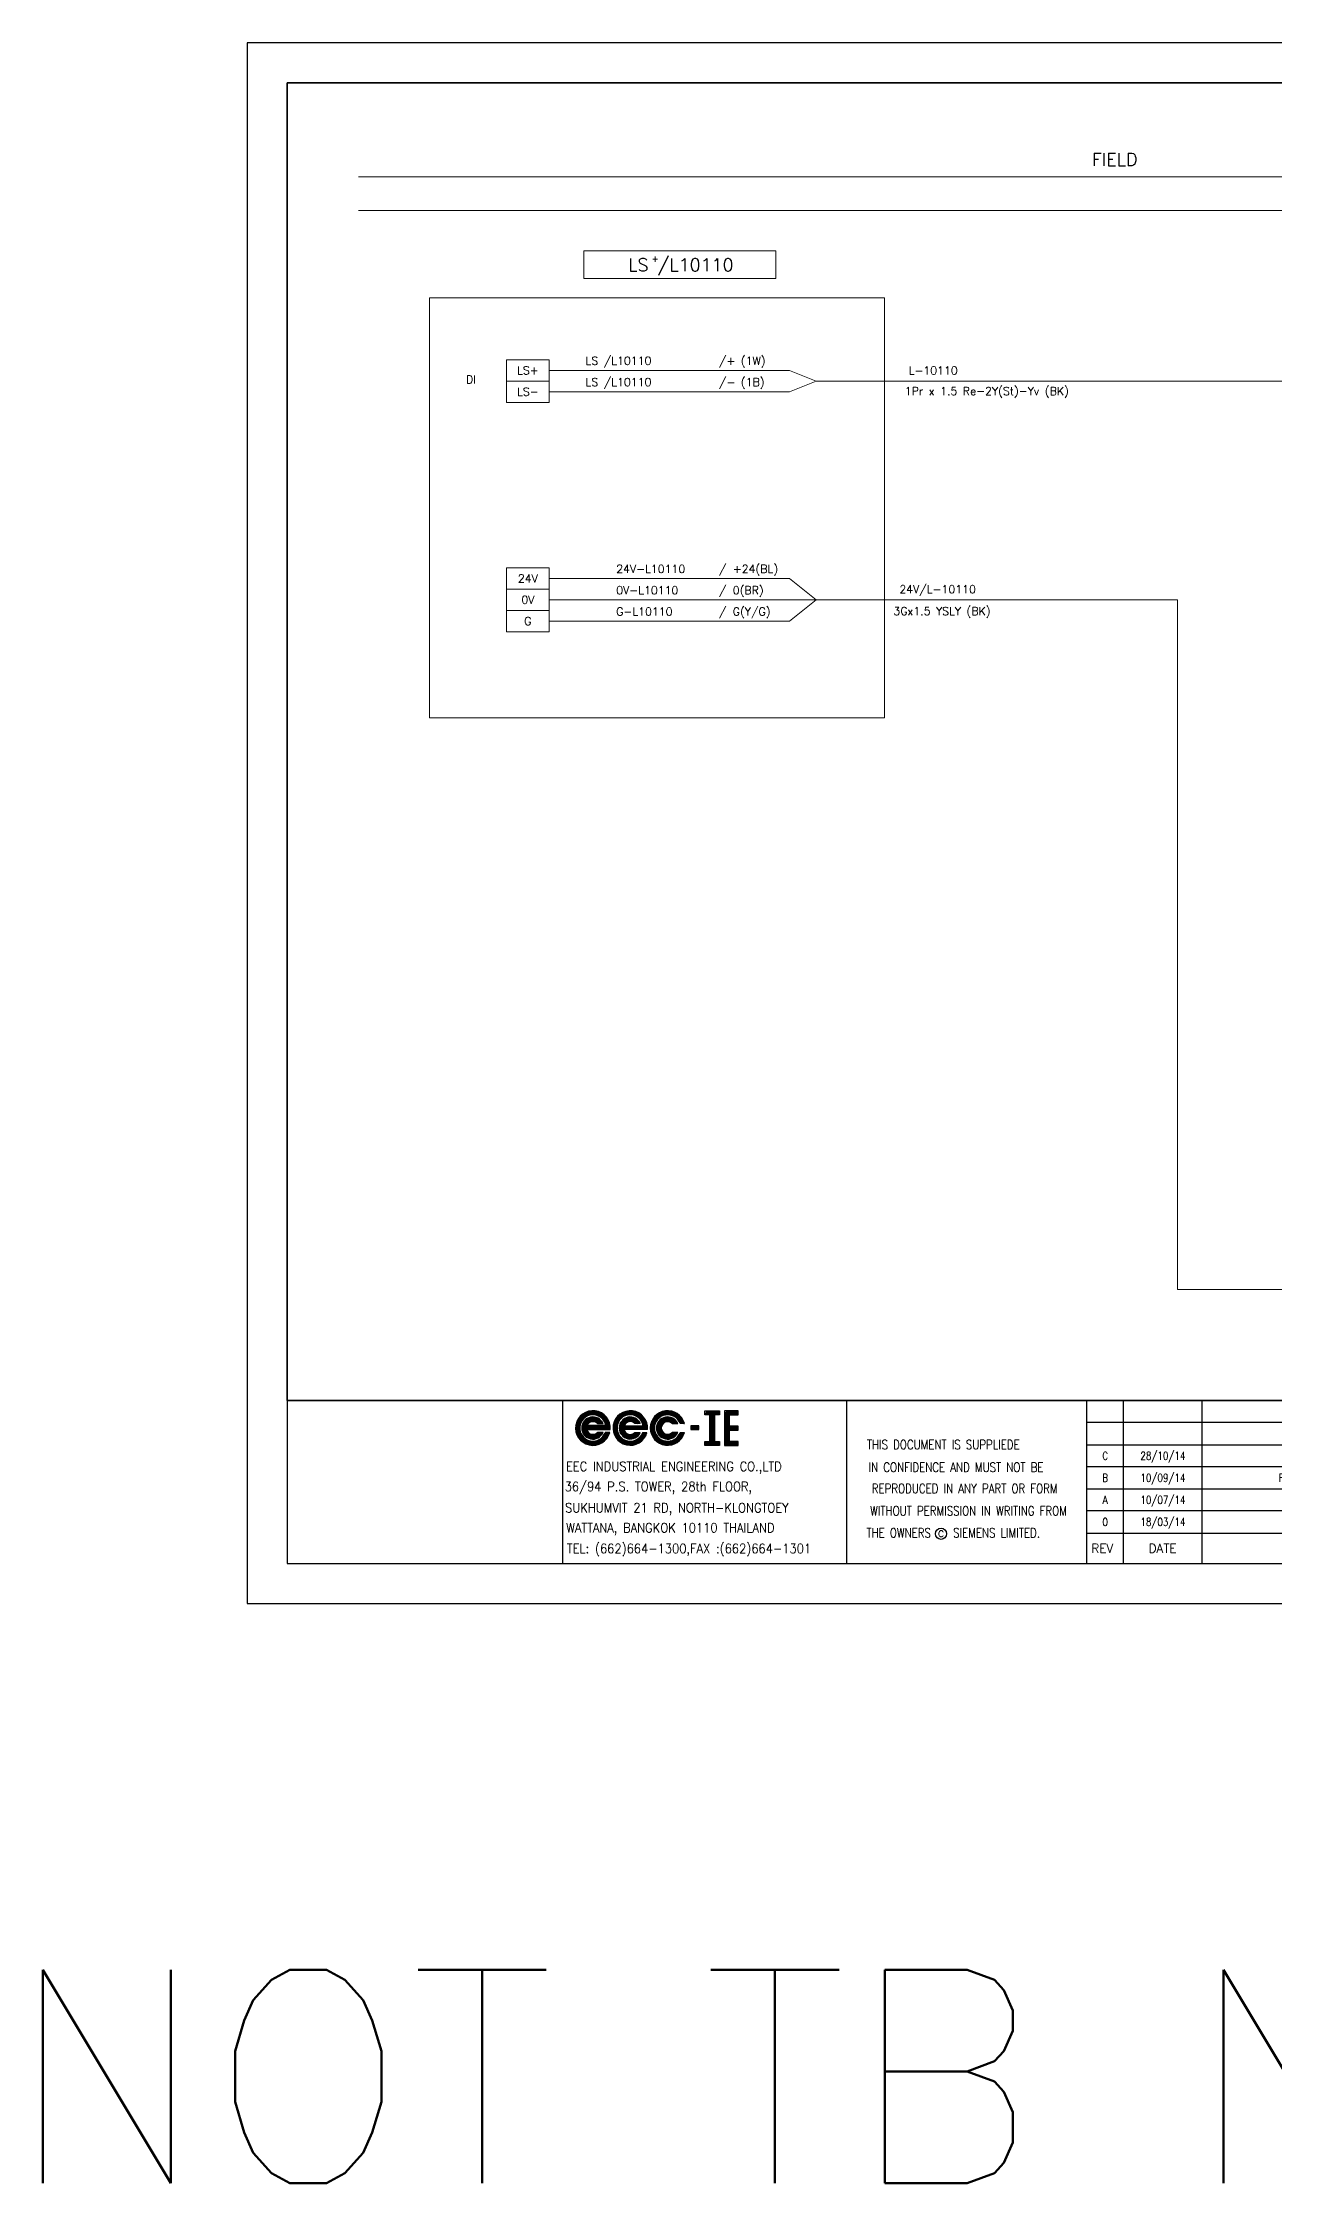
# Model space of a CAD drawing. Header units: millimetres. Extents: x -14942 to 24072, y -50285 to 2207.
# Drawn here: x 4206.4 to 4437, y -5006.3 to -4605.1 of the extents above; entities that cross this region are included whole.
import ezdxf
from ezdxf.enums import TextEntityAlignment as Align

# ---------------------------------------------------------------- set-up
doc = ezdxf.new("R2010")
doc.units = ezdxf.units.MM
doc.header["$MEASUREMENT"] = 0
doc.layers.get('0').update_dxf_attribs({"linetype": 'CONTINUOUS'})
for name, color, linetype in [('52049_PAPER A4$0$Frame_A1', 253, 'CONTINUOUS'), ('BORDER', 3, 'CONTINUOUS'), ('INSTRU', 4, 'CONTINUOUS'), ('LINE', 3, 'CONTINUOUS'), ('TEXT', 2, 'CONTINUOUS')]:
    doc.layers.add(name, color=color, linetype=linetype)
doc.styles.add('52049_PAPER A4$0$ISO Proportional', font='isocp.shx')
doc.styles.add('52049_PAPER A4$0$ROMANS', font='isocp.shx')
doc.styles.add('52049_PAPER A4$0$Romans-title', font='romans.shx')
doc.styles.add('ROMANS', font='romans')

# ---------------------------------------------------------------- blocks, each defined once
blk = doc.blocks.new('52049_PAPER A4$0$eec-ie')
at = {"layer": '52049_PAPER A4$0$Frame_A1', "color": 0, "lineweight": -3}
for p, q in [((-0.00451585047358094, -0.0824743731000126), (0.3019785069018326, 0.2240199842754009)), ((-0.002471897935720335, -0.1583889431885837), (0.2557251455586993, 0.09980810030629073)), ((0, 0), (0.8726128922135103, 0.8726128922126009)), ((0.00480491875714506, -0.2290706491212404), (0.2360510255821282, 0.002175457703742723)), ((0.01329811135428827, 0.09125663398026518), (0.7813562582332452, 0.8593147808578578)), ((0.03967163325251022, 0.1955886785035545), (0.6770242137090463, 0.8329412589600906)), ((0.09003907176156645, 0.3239146396381329), (0.5486982525753774, 0.7825738204510344)), ((0.2560834654996142, 0.5679175560026124), (0.3046953362108979, 0.6165294267129866)), ((0.3447616976900463, -0.1229894380649057), (0.9956023303166148, 0.5278511945607534)), ((0.3461659298918676, -0.04362668323665275), (0.9162395754879071, 0.5264469623589321)), ((0.3520730389336677, -0.1936366194477159), (1.06624951169897, 0.5205398533171319)), ((0.3608043201593318, 0.04897022965542419), (0.8236426625962849, 0.5118085720914678)), ((0.3659274164569979, -0.2577407645494532), (0.6640162410467383, 0.04034806003892299)), ((0.3850962112273919, -0.3165304924059456), (0.7419747636722605, 0.04034806003892299)), ((0.4021650798185874, 0.1682895119411114), (0.7043233803105977, 0.4704478124322122)), ((0.4088218208466969, -0.3707634054117079), (0.8199332862977826, 0.04034806003892299)), ((1.691721619122291, 0.04034806003892299), (0.6400535478232996, 0.04034806003892299)), ((0.6485929079663038, 0.5706343853398721), (0.9550872653126135, 0.8771287426861818)), ((0.6843779620362511, -0.1731657868476759), (0.8978918089242143, 0.04034806003892299)), ((0.7623364846617733, -0.1731657868476759), (0.9758503315497364, 0.04034806003892299)), ((0.7728047919345045, 0.6168877466825506), (1.031001835401185, 0.8750847901483212)), ((0.8402950072872954, -0.1731657868476759), (1.053808854175259, 0.04034806003892299)), ((0.8690633083097055, 0.2453951273027997), (1.130353656801162, 0.5066854757942565)), ((0.870437434537962, 0.6365618666595765), (1.101683541334296, 0.8678079734563653)), ((0.9182535299141819, -0.1731657868476759), (1.13176737680169, 0.04034806003892299)), ((0.9546341039858817, 0.642800013481974), (1.167997406480026, 0.8561633159761186)), ((0.9607815719582504, 0.259154868324913), (1.189143384656745, 0.4875166810234077)), ((0.996212052539704, -0.1731657868476759), (1.209725899427212, 0.04034806003892299)), ((1.029991681415595, 0.6401990682861651), (1.230541353862463, 0.8407487407321241)), ((1.032631722949645, 0.2530464966912405), (1.243376297663417, 0.4637910714045574)), ((1.074170575165226, -0.1731657868476759), (1.287684422052735, 0.04034806003892299)), ((1.093363898225107, 0.2358201493398155), (1.293539354370296, 0.4359956054850045)), ((1.098766896600864, 0.6310157608450027), (1.289745691740336, 0.8219945559849293)), ((1.14599580361164, 0.2104935321012817), (1.339945934163552, 0.4044436626527386)), ((1.152129097791658, -0.1731657868476759), (1.365642944679166, 0.04034806003892299)), ((1.162260191540554, 0.6165505331591703), (1.345928718786126, 0.8002190604047428)), ((1.191864365139736, 0.1784035710043099), (1.382786417610077, 0.3693256234728324)), ((1.21781274904879, 0.1547382640565047), (1.537773972732793, 0.1547382640565047)), ((1.22129324828984, 0.5976250672820242), (1.399329938976734, 0.7756617579698286)), ((1.23008762041718, -0.1731657868476759), (1.443601467304688, 0.04034806003892299)), ((1.246157580817908, 0.1547382640565047), (1.422154668049188, 0.3307353512882401)), ((1.276414784217195, 0.5747880805847672), (1.450130908537176, 0.7485042049038384)), ((1.308046143042702, -0.1731657868476759), (1.521559989930211, 0.04034806003892299)), ((1.32411610344343, 0.1547382640565047), (1.45805995648243, 0.2886821170950498)), ((1.328002349751387, 0.5484171234929818), (1.498468795479312, 0.718883569220452)), ((1.376317478696819, 0.5187737298119828), (1.544445398061725, 0.6869016491773436)), ((1.386004665668679, -0.1731657868476759), (1.599518512556642, 0.04034806003892299)), ((1.402074626068952, 0.1547382640565047), (1.490428099739802, 0.2430917377259902)), ((1.421537315756723, 0.4860350442468189), (1.58813318015109, 0.6526309086411857)), ((1.463773156038769, 0.4503123619024336), (1.629579235687743, 0.6161184415523167)), ((1.463963188294201, -0.1731657868476759), (1.677477035182164, 0.04034806003892299)), ((1.480033148695838, 0.1547382640565047), (1.519092153927886, 0.1937972692885523)), ((1.503080951174525, 0.4116616344126669), (1.668807720362565, 0.5773884036007075)), ((1.539466267342505, 0.3700884279542151), (1.70582105524818, 0.5364432158612544)), ((1.541921710919723, -0.1731657868476759), (1.898023428821034, 0.18293593105318)), ((1.572884766819243, 0.3255484048058861), (1.740600045824976, 0.4932636838111648)), ((1.603238313583461, 0.2779434289441269), (1.773102930284949, 0.4478080456456155)), ((1.61988023354661, -0.1731657868476759), (1.914223189301993, 0.1211771689077068)), ((1.630365871918912, 0.2271124646540557), (1.803263244546542, 0.4000098372816865)), ((1.654027098172264, 0.1728151682818861), (1.830986240102902, 0.3497743102116146)), ((1.67387431159159, 0.1147038590752345), (1.856143378349771, 0.2969729258338702)), ((1.689404022608414, 0.05227504746562772), (1.878564091055523, 0.2414351159122816)), ((1.697838756172132, -0.1731657868476759), (1.926762124163361, 0.05575758114264318)), ((2.092374958390792, -0.09046367513292353), (2.374217752046206, 0.1913791185224909)), ((2.09501366644372, -0.1657834897050634), (2.336835638719094, 0.07603848256894707)), ((2.096163632118987, -0.008716478779206227), (2.51289343481676, 0.4080133239194765)), ((2.10850294957072, 0.08158136129895865), (2.883163298647105, 0.856241710375798)), ((2.13343797911557, 0.184474913469785), (2.780269746476733, 0.8313066808304939)), ((2.180952171350327, 0.3099476283305194), (2.654797031615999, 0.7837924885961911)), ((2.31086684350521, 0.5178208231109238), (2.44692383683514, 0.6538778164422183)), ((2.442117673015673, -0.1305135736365628), (3.095258233567165, 0.5226269869144744)), ((2.44249330756702, -0.05217941646060353), (3.016924076389842, 0.5222513523631278)), ((2.45022511684374, -0.2003646524344731), (2.775893662897033, 0.1253038936192752)), ((2.455573226194701, 0.03885902479487413), (2.925885635135273, 0.5091714337340818)), ((2.464752782700998, -0.2637955092041011), (2.764072914438202, 0.0355246225344672)), ((2.484524793625496, -0.3219820209042155), (2.842031437065089, 0.0355246225344672)), ((2.493429487400135, 0.1546738086253754), (2.810070851304772, 0.4713151725300122)), ((2.556731336005669, 0.4518512251079301), (2.973461138725725, 0.8685810278275312)), ((2.716122987803828, -0.1683423493523151), (2.919989959690611, 0.0355246225344672)), ((2.725059282185612, 0.0355246225344672), (3.789632398928916, 0.0355246225344672)), ((2.7733655414022, 0.590526907878484), (3.055208335079442, 0.8723697015548169)), ((2.79408151043026, -0.1683423493523151), (2.997948482316133, 0.0355246225344672)), ((2.839440766304506, 0.1888509970258383), (3.165109312364621, 0.514519543085953)), ((2.872040033055782, -0.1683423493523151), (3.075907004942565, 0.0355246225344672)), ((2.888706177355743, 0.6279090212065057), (3.130528149651582, 0.8697309935023441)), ((2.949998555681304, -0.1683423493523151), (3.153865527568087, 0.0355246225344672)), ((2.98252507868483, 0.643769399910525), (3.200698554023802, 0.8619428752490421)), ((2.984803988393196, 0.2562556964894611), (3.228540169132884, 0.4999918772291494)), ((3.027957078306827, -0.1683423493523151), (3.231824050193609, 0.0355246225344672)), ((3.064420536808484, 0.6477063354077472), (3.266556949285132, 0.8498427478853046)), ((3.070359795527111, 0.2638529809973988), (3.286726680834363, 0.4802198663046511)), ((3.105915600932803, -0.1683423493523151), (3.309782572819131, 0.0355246225344672)), ((3.138168334235161, 0.6434956102075375), (3.328684123646781, 0.8340113996200671)), ((3.139377158543084, 0.2549118213883048), (3.340396262733066, 0.4559309255773769)), ((3.183874123558326, -0.1683423493523151), (3.387741095445563, 0.0355246225344672)), ((3.198294130766499, 0.2358702709852878), (3.390015987297375, 0.4275921275157089)), ((3.205717414848095, 0.6330861681963142), (3.387498941121521, 0.8148676944683757)), ((3.249568785626252, 0.2091864032190642), (3.43588429765623, 0.3955019152490422)), ((3.261832646183848, -0.1683423493523151), (3.465699618071085, 0.0355246225344672)), ((3.268222809034341, 0.6176330397565835), (3.443311567958517, 0.7927217986798496)), ((3.294318794419269, 0.1759778893874682), (3.478178794370251, 0.3598378893366316)), ((3.622490847626068, 0.159561701552775), (3.311944959493303, 0.159561701552775)), ((3.326427045790297, 0.5978787538851975), (3.496355398141532, 0.7678071062364324)), ((3.339791168810734, -0.1683423493523151), (3.543658140696607, 0.0355246225344672)), ((3.355861129211917, 0.159561701552775), (3.516980922492166, 0.320681494834389)), ((3.380831320063407, 0.5743245055336956), (3.546807147781692, 0.7403003332519802)), ((3.417749691436256, -0.1683423493523151), (3.621616663323039, 0.0355246225344672)), ((3.431782460271734, 0.547317123116045), (3.594799944865372, 0.7103346077101378)), ((3.433819651837439, 0.159561701552775), (3.552286393906343, 0.2780284436221336)), ((3.479520903715638, 0.5170970439339726), (3.64043203363326, 0.6780081738515946)), ((3.495708214061779, -0.1683423493523151), (3.699575185948561, 0.0355246225344672)), ((3.511778174462961, 0.159561701552775), (3.584004652405383, 0.2317881794951973)), ((3.524208513135818, 0.4838261307286302), (3.683772583082828, 0.6433902006756398)), ((3.565944927010605, 0.4476040219769857), (3.724865471682278, 0.606524566648659)), ((3.57366673668821, -0.1683423493523151), (3.777533708574083, 0.0355246225344672)), ((3.589736697088483, 0.159561701552775), (3.611947218126716, 0.1817722225905527)), ((3.604776710061742, 0.4084772824035099), (3.763731560336055, 0.5674321326769132)), ((3.640701396621353, 0.366443446338053), (3.800369738642075, 0.5261117883574116)), ((3.651625259313732, -0.1683423493523151), (3.989132849931593, 0.1691652412664553)), ((3.673667280206246, 0.3214508072960598), (3.834756869753164, 0.4825403968425235)), ((3.703568905998964, 0.2733939104637102), (3.866846627342966, 0.4366716318063482)), ((3.729583781939255, -0.1683423493523151), (4.004605753831129, 0.1066796225395592)), ((3.73023730949717, 0.2221037913350301), (3.896567084897924, 0.3884335667362393)), ((3.753422743970532, 0.1673307031833247), (3.923816753117535, 0.3377247123289635)), ((3.772765316118239, 0.1087147527041452), (3.948458524255329, 0.2844079608412358)), ((3.787744158839814, 0.0457350728001984), (3.970310603142934, 0.228301517104228)), ((3.807542304565231, -0.1683423493523151), (4.016296884913572, 0.0404122309964805)), ((4.179771465225713, -0.1079472791952867), (4.466365969994513, 0.1786472255744229)), ((4.181954168371703, -0.02780605342286435), (4.573690710002666, 0.3639304882080978)), ((4.183644786062359, -0.1820324809841622), (4.43159588105982, 0.06591861401375354)), ((4.19204755471128, 0.06024585554223449), (4.99663057205089, 0.8648288728818443)), ((4.213440880892449, 0.1595977043489256), (4.897278723244199, 0.8434355467006753)), ((4.253816503341113, 0.2779318494240215), (4.778944578170012, 0.8030599242520111)), ((4.343489244121884, 0.4455631128312234), (4.61131331476281, 0.7133871834712409)), ((4.528810110472932, -0.0707427244506107), (5.127619152047373, 0.5280663171233755)), ((4.530590837057389, -0.1469205204921309), (5.203796948088893, 0.526285590540283)), ((4.538345450803718, 0.01675113850524212), (5.040125289090611, 0.5185309767930448)), ((4.540220422959464, -0.2152494572155774), (4.856606544649367, 0.1011366644743248)), ((4.568020902477656, 0.1243851128056122), (4.932491314790695, 0.488855525120016)), ((4.69042442364389, 0.3247471565973683), (4.732129270998939, 0.366452003951963)), ((4.692945939384572, 0.4831857175904588), (5.084682481015989, 0.874922259221421)), ((4.878229202019156, 0.590510457599521), (5.164823706788411, 0.8771049623683211)), ((4.955739763121528, 0.2002698829464862), (5.27212588481234, 0.5166560046372979)), ((4.990957813579826, 0.6252805465337588), (5.238908908576832, 0.873231641530765)), ((5.08341716529776, 0.6397813756257165), (5.308082639784061, 0.8644468501115625)), ((5.086707589656726, 0.2532791868561617), (5.334385532928536, 0.5009571301270626)), ((5.164378503753142, 0.6427841914546661), (5.373107376485677, 0.8515130641881115)), ((5.170088984664744, 0.2587020592382032), (5.391617471328573, 0.480230545901577)), ((5.237396359078502, 0.6378435241549596), (5.434518049986764, 0.8349652150627662)), ((5.237781867086596, 0.2484364190340784), (5.444475578477068, 0.4551301304245499)), ((5.295646037558072, 0.2283420668791223), (5.493382306857711, 0.4260783361796712)), ((5.304330297251909, 0.6268189397023889), (5.492703593115948, 0.8151922355673378)), ((5.345965940263341, 0.2007034469588689), (5.538606702690231, 0.3933442093857593)), ((5.36629055258436, 0.6108206724102274), (5.547953622398381, 0.79248374222243)), ((5.389771520812246, 0.1665505048822524), (5.580305497845984, 0.3570844819159902)), ((5.402076284394298, 0.1547382640565047), (5.722037508078756, 0.1547382640565047)), ((5.423993766013609, 0.5905653632125905), (5.600486824815107, 0.7670584220149976)), ((5.455917802612021, 0.1547382640565047), (5.618544141824259, 0.3173646032691977)), ((5.4779244390038, 0.566537513577714), (5.650469009600783, 0.7390820841728782)), ((5.528417557318789, 0.5390721092653621), (5.698024953742788, 0.7086795056902702)), ((5.533876325238452, 0.1547382640565047), (5.653304973639479, 0.2741669124579857)), ((5.575704355381276, 0.5084003847023268), (5.7432463124278, 0.6759423417488506)), ((5.611834847863975, 0.1547382640565047), (5.684485051613592, 0.2273884678052127)), ((5.619938863729658, 0.4746763704242767), (5.786196898841808, 0.6409344055382462)), ((5.661213425286405, 0.4379924093564114), (5.826916101522329, 0.6036950855914256)), ((5.689793370489497, 0.1547382640565047), (5.711882988101024, 0.1768278816680322)), ((5.699567196886164, 0.3983876583297388), (5.865420889720099, 0.564241351164128)), ((5.734989577165834, 0.3558515159829767), (5.901706653180099, 0.5225685919976968)), ((5.767419288806195, 0.3103227049987254), (5.935746975415896, 0.4786503916075162)), ((5.796738923351768, 0.2616838169187758), (5.967492313984621, 0.4324372075516294)), ((5.822763761590977, 0.2097501325315534), (5.996867429897975, 0.3838538008385513)), ((6.090222124851607, 0.1547382640565047), (5.845047153671658, 0.1547382640565047)), ((5.845710415740996, 0.1547382640565047), (6.023767241814312, 0.3327950901293661)), ((5.923668938366518, 0.1547382640565047), (6.048050536819574, 0.2791198625091056)), ((6.001627460993404, 0.1547382640565047), (6.069530575311546, 0.2226413783746466)), ((6.079585983618927, 0.1547382640565047), (6.087960942368227, 0.163113222805805)), ((6.900908140141837, 0.03717796555793029), (6.459908140144762, 0.03717796555793029)), ((6.459908140144762, 0.03717796555793029), (6.459908140144762, -0.1833220344360598)), ((6.459908140144762, -0.01064923779904348), (6.507735343501736, 0.03717796555793029)), ((6.459908140144762, -0.08860776042456564), (6.585693866127258, 0.03717796555793029)), ((6.459908140144762, -0.1665662830509973), (6.66365238875278, 0.03717796555793029)), ((6.521110911384312, -0.1833220344360598), (6.741610911378302, 0.03717796555793029)), ((6.599069434009834, -0.1833220344360598), (6.819569434004279, 0.03717796555793029)), ((6.677027956635357, -0.1833220344360598), (6.897527956629801, 0.03717796555793029)), ((6.900908140141837, -0.1833220344360598), (6.900908140141837, 0.03717796555793029)), ((7.23165814013737, 0.683142239568042), (7.412568866118818, 0.8640529655494902)), ((7.270027388749895, 0.6435529655555001), (7.49052738874434, 0.8640529655494902)), ((7.347985911375417, 0.6435529655555001), (7.568485911370772, 0.8640529655494902)), ((7.42594443400094, 0.6435529655555001), (7.646444433996294, 0.8640529655494902)), ((7.503902956627826, 0.6435529655555001), (7.724402956621816, 0.8640529655494902)), ((7.507283140134859, 0.5689746264370115), (7.802361479247793, 0.8640529655494902)), ((7.507283140134859, 0.4910161038105798), (7.880320001873315, 0.8640529655494902)), ((7.507283140134859, 0.4130575811850576), (7.958278524498837, 0.8640529655494902)), ((7.507283140134859, 0.335099058558626), (7.782908140131894, 0.6107240585561158)), ((7.507283140134859, 0.2571405359340133), (7.782908140131894, 0.5327655359305936)), ((7.507283140134859, 0.1791820133075817), (7.782908140131894, 0.454807013304162)), ((7.507283140134859, 0.10122349068115), (7.782908140131894, 0.3768484906795493)), ((7.507283140134859, 0.02326496805562783), (7.782908140131894, 0.2988899680531176)), ((7.507283140134859, -0.05469355456989433), (7.782908140131894, 0.2209314454275955)), ((7.507283140134859, -0.1326520771954165), (7.782908140131894, 0.1429729228011638)), ((7.507283140134859, -0.2106105998218482), (7.782908140131894, 0.06501440017473215)), ((7.815737047130824, 0.6435529655555001), (8.036237047125724, 0.8640529655494902)), ((7.893695569756346, 0.6435529655555001), (8.05853314012893, 0.8083905359280834)), ((7.971654092382323, 0.6435529655555001), (8.05853314012893, 0.7304320133025612)), ((8.0496126150083, 0.6435529655555001), (8.05853314012893, 0.6524734906761296)), ((8.334158140125965, 0.4603473549186674), (8.737863750758152, 0.8640529655494902)), ((8.334158140125965, 0.5383058775450991), (8.65990522813172, 0.8640529655494902)), ((8.334158140125965, 0.3823888322922357), (8.815822273383674, 0.8640529655494902)), ((8.334158140125965, 0.6942229227961434), (8.50398818288022, 0.8640529655494902)), ((8.334158140125965, 0.6162644001697117), (8.581946705505743, 0.8640529655494902)), ((8.334158140125965, 0.3044303096667136), (8.609783140123909, 0.5800553096642034)), ((8.334158140125965, 0.2264717870411914), (8.609783140123909, 0.5020967870386812)), ((8.334158140125965, 0.1485132644156693), (8.609783140123909, 0.4241382644122496)), ((8.334158140125965, 0.0705547417892376), (8.609783140123909, 0.3461797417858179)), ((8.334158140125965, -0.007403780836284568), (8.609783140123909, 0.2682212191612052)), ((8.334158140125965, -0.08536230346180673), (8.609783140123909, 0.1902626965347736)), ((8.334158140125965, -0.1633208260882384), (8.609783140123909, 0.1123041739092514)), ((8.334158140125965, -0.2412793487137606), (8.609783140123909, 0.03434565128281974)), ((8.334158140125965, -0.3971963939657144), (8.740969999656954, 0.009615465564820624)), ((8.334158140125965, -0.3192378713401922), (8.663011477030523, 0.009615465564820624)), ((8.334158140125965, -0.4751549165912365), (8.818928522282476, 0.009615465564820624)), ((8.673280796015206, 0.6435529655555001), (8.893780796009196, 0.8640529655494902)), ((8.676387044905823, -0.2108845344382644), (8.896887044907999, 0.009615465564820624)), ((8.751239318640728, 0.6435529655555001), (8.971739318635628, 0.8640529655494902)), ((8.754345567531345, -0.2108845344382644), (8.97484556753443, 0.009615465564820624)), ((8.82919784126625, 0.6435529655555001), (9.04969784126115, 0.8640529655494902)), ((8.832304090157322, -0.2108845344382644), (9.052804090159952, 0.009615465564820624)), ((8.907156363892682, 0.6435529655555001), (9.105908140119936, 0.8423047417827547)), ((8.985114886518204, 0.6435529655555001), (9.105908140119936, 0.7643462191563231)), ((9.063073409143726, 0.6435529655555001), (9.105908140119936, 0.6863876965317104)), ((0.01644957623648224, -0.2953845142665159), (0.2298128787588212, -0.08202121174417698)), ((0.03186415148047672, -0.3579284616489531), (0.2324138239555396, -0.1573787891747997)), ((0.05061833622767153, -0.4171327995281899), (0.2415971313953378, -0.2261540043600689)), ((0.07239383180785808, -0.4733158265735256), (0.2560623590816249, -0.2896472992988492)), ((0.09695113424277224, -0.5267170467641336), (0.2749878249587709, -0.3486803560481349)), ((0.1241086873087625, -0.577518016324575), (0.2978248116564828, -0.4038018919763999)), ((0.1537293229930583, -0.6258559032658013), (0.3241957687478134, -0.4553894575110462)), ((0.1857112430361667, -0.6718325058491246), (0.3538391624288124, -0.5037045864564789)), ((0.2199819835714152, -0.7155202879384888), (0.3865778479948858, -0.5489244235159276)), ((0.2564944506611937, -0.7569663434760514), (0.4223005303392711, -0.5911602637970645)), ((0.2952244886123481, -0.7961948281499645), (0.4609512578290378, -0.6304680589337295)), ((0.3361696763522559, -0.8332081630360335), (0.50252446428658, -0.6668533751017094)), ((0.379349208401436, -0.8679871536123756), (0.5470644874349091, -0.700271874577993)), ((0.4248048465678949, -0.9004900380723484), (0.5946694632975777, -0.7306254213426655)), ((0.4366172867657951, -0.4209264621185866), (0.6367927429109841, -0.2207510059733977)), ((0.4681692295980611, -0.4673330419127524), (0.6621193601495179, -0.2733829113603861)), ((0.4726030549309144, -0.9306503523339416), (0.645500427587649, -0.7577529796781164)), ((0.5032872687779673, -0.5101735253583684), (0.6942093212464897, -0.3192514728889364)), ((0.5228385820005315, -0.9583733478903014), (0.6997977239598185, -0.781414205931469)), ((0.5418775409630143, -0.5495417757983887), (0.7325017710572865, -0.3589175457045712)), ((0.5756399663791854, -0.9835304861371696), (0.7579090331664702, -0.8012614193503396)), ((0.5839307751566594, -0.5854470642316301), (0.7769443385932391, -0.3924335007950503)), ((0.6223133176536066, -0.1731657868476759), (1.935215474263259, -0.1731657868476759)), ((0.6295211545248094, -0.6178152074890022), (0.8279710936267293, -0.4193652683870823)), ((0.6311777763003192, -1.005951198842013), (0.8203378447751675, -0.8167911303671644)), ((0.6788156229622473, -0.6464792616770865), (0.8867002439474163, -0.4385946406919174)), ((0.6896769611603304, -1.025410536608433), (0.8878315411466247, -0.8272559566230484)), ((0.7320965243270621, -0.6711568829387033), (0.9556179994788181, -0.4476354077869473)), ((0.751435723304894, -1.041610297089392), (0.9615552671066325, -0.8314907532876532)), ((0.7898054422175846, -0.6914064876737029), (1.041312806296446, -0.4398991235948415)), ((0.8168553110699577, -1.05414923195076), (1.043480932875354, -0.8275236101444534)), ((0.8526266472254065, -0.7065438052914033), (1.193599835671193, -0.3655706168456163)), ((0.8864892773472093, -1.06247378829903), (1.13744756977394, -0.8115154958713902)), ((0.9216557088839181, -0.7154732662584138), (1.293782803795693, -0.3433461713466386)), ((0.9611301480172187, -1.065791440253633), (1.253318624321309, -0.7736029639499975)), ((0.9987832060642177, -0.7163042917045459), (1.371741326421215, -0.3433461713466386)), ((1.04197528304303, -1.062904827854254), (1.761533939550191, -0.3433461713466386)), ((1.087762313973144, -0.7052837064211417), (1.449699849047647, -0.3433461713466386)), ((1.130983945236039, -1.051854688287676), (1.839492462175713, -0.3433461713466386)), ((1.198567513160924, -0.6724370298588838), (1.527658371673169, -0.3433461713466386)), ((1.537773972732793, -0.3433461713466386), (1.21781274904879, -0.3433461713466386)), ((1.231794808748418, -1.02900234739991), (1.90161523961342, -0.3591819165358174)), ((1.352925765719192, -0.9858299130555679), (1.858442805268169, -0.4803128735065911)), ((1.532546997576901, -0.884167203823381), (1.756780096035982, -0.6599341053652097)), ((1.646215856190793, -0.380705732080969), (1.683575416924668, -0.3433461713466386)), ((1.905958589505644, -0.3433461713466386), (1.660783618325695, -0.3433461713466386)), ((1.775797278797654, -0.1731657868476759), (1.935086680510722, -0.01387638513551792)), ((1.853755801424086, -0.1731657868476759), (1.938404332466689, -0.08851725580461789)), ((1.931714324049608, -0.1731657868476759), (1.935517720066855, -0.1693623908304289)), ((2.102801784697022, -0.2359538940772836), (2.32097526001462, -0.01778041875968484)), ((2.114901912062123, -0.3018122893390682), (2.317038324516943, -0.09967587688333879)), ((2.130733260326451, -0.3639394637002624), (2.321249049717153, -0.1734236743095607)), ((2.149876965478143, -0.4227542811740932), (2.331658491729286, -0.2409727549229501)), ((2.172022861266669, -0.4785669080119987), (2.347111620168562, -0.3034781491087415)), ((2.196937553708722, -0.5316107381950133), (2.366865906039493, -0.3616823858637872)), ((2.224444326694083, -0.5820624878351737), (2.390420154391904, -0.416086660138717)), ((2.25441005223729, -0.6300552849188534), (2.417427536808646, -0.4670378003465885)), ((2.286736486094924, -0.6756873736867419), (2.447647615990718, -0.5147762437909478)), ((2.321354459270879, -0.7190279231363093), (2.48091852919697, -0.5594638532102181)), ((2.358220093297405, -0.7601208117348506), (2.517140637947705, -0.6012002670850052)), ((2.397312527269605, -0.798986900388627), (2.55626737752209, -0.6400320501361421)), ((2.438632871589107, -0.835625078695557), (2.598301213587092, -0.6759567366962074)), ((2.482204263102631, -0.8700122098071006), (2.64329385262954, -0.7089226202815553)), ((2.508813734351861, -0.375651602803373), (2.709832838535021, -0.1746324986206673)), ((2.528073028139715, -0.9021019673964474), (2.69135074946189, -0.7388242460747279)), ((2.537152532413074, -0.4252713273672271), (2.728874388938493, -0.2335494708431725)), ((2.569242744680651, -0.4711396377260826), (2.755558256704262, -0.2848241257015616)), ((2.576311093210279, -0.9318224249518607), (2.74264086859057, -0.7654926495724794)), ((2.604906770592606, -0.5134341344401037), (2.788766770537222, -0.3295741344963972)), ((2.6270199476171, -0.9590720931710166), (2.797413956742275, -0.7886780840462961)), ((2.644063165095758, -0.5522362625633832), (2.828052128495983, -0.3682472991631585)), ((2.680336699105283, -0.983713864308811), (2.856029907220545, -0.8080206561926389)), ((2.686716216307559, -0.58754173397665), (2.873437007773646, -0.4008209425119276)), ((4.022890415603797, -0.1683423493523151), (2.708445349705016, -0.1683423493523151)), ((2.73295648043495, -0.6192599924761453), (2.925423807047991, -0.426792665863104)), ((2.7364431428432, -1.005565943196416), (2.919009587124492, -0.8229994989151237)), ((2.782972437339595, -0.6472025581970229), (2.985222926769893, -0.4449520687667246)), ((2.795579418680063, -1.024388189985075), (2.987127606252216, -0.8328400024138318)), ((2.837076997438999, -0.6710565207222317), (3.055511519153697, -0.4526219990084428)), ((2.858065037406959, -1.03986109388461), (3.061596818730322, -0.8363293125612472)), ((2.895758505228514, -0.6903335355600575), (3.143561218058494, -0.4425308227300775)), ((2.924332428950947, -1.051552224966144), (3.144486013461574, -0.831398640455518)), ((2.959779013497609, -0.7042715499164842), (3.31588095456982, -0.3481696088438184)), ((2.994983197655529, -1.058859978887995), (3.239881169944965, -0.8139620065985582)), ((3.030377899745872, -0.7116311862928342), (3.393839477196707, -0.3481696088438184)), ((3.07088897817539, -1.060912720992746), (3.358633027265569, -0.7731686719034769)), ((3.109754723065635, -0.7102128855995034), (3.471797999822229, -0.3481696088438184)), ((3.153389480338774, -1.056370741455794), (3.861590612951204, -0.3481696088438184)), ((3.202512291615676, -0.6954138396758935), (3.549756522447751, -0.3481696088438184)), ((3.244735049920564, -1.042983694499526), (3.939549135576726, -0.3481696088438184)), ((3.311944959493303, -0.3481696088438184), (3.622490847626068, -0.3481696088438184)), ((3.322606489955433, -0.6532781639607492), (3.618022823891806, -0.3578618300261951)), ((3.349293953461711, -1.016383313583901), (3.981127973531329, -0.3845492935151924)), ((3.47829499877389, -0.9653407908981535), (3.930085450844672, -0.5135503388273719)), ((3.737913331829077, -0.3938883673399687), (3.783632090325227, -0.3481696088438184)), ((3.756300616602857, -0.3481696088438184), (3.991799884001011, -0.3481696088438184)), ((3.885500827190754, -0.1683423493523151), (4.023604638833604, -0.03023853770901042)), ((3.963459349816276, -0.1683423493523151), (4.025657380940174, -0.1061443182288713)), ((4.192429577481562, -0.2512062121904819), (4.417095051968317, -0.02654073770372634)), ((4.205363363405922, -0.316230948892553), (4.414092236138458, -0.1075020761591077)), ((4.221911212529903, -0.3776416223936394), (4.419032903438165, -0.1805199314858328)), ((4.241684192026696, -0.4358271655228236), (4.430057487890736, -0.2474538696578747)), ((4.264392685370694, -0.4910771948043475), (4.446055755183806, -0.3094141249912354)), ((4.289818005579036, -0.5436103972224373), (4.466311064381443, -0.3671173384191206)), ((4.317794343420246, -0.5935925820067496), (4.49033891401632, -0.4210480114097663)), ((4.348196921903764, -0.6411485261487542), (4.517804318327762, -0.4715411297256651)), ((4.380934085844274, -0.6863698848346758), (4.548476042890798, -0.5188279277872425)), ((4.415942022055788, -0.729320471248684), (4.582200057168848, -0.563062436135624)), ((4.453181342001699, -0.7700396739282951), (4.618884018237623, -0.6043369976932809)), ((4.492635076428996, -0.8085444621265196), (4.65848876926384, -0.6426907692921304)), ((4.534307835595428, -0.8448302255865201), (4.701024911610148, -0.6781131495727095)), ((4.5559192974697, -0.2775091053317738), (4.803597240739691, -0.02983116206178238)), ((4.576645881694731, -0.3347410437309009), (4.79817436835765, -0.1132125570693461)), ((4.578226035985153, -0.8788705478218617), (4.746553722595308, -0.7105428612130709)), ((4.601746297172213, -0.3875991508793959), (4.808440008561774, -0.1809054394916529)), ((4.624439220041495, -0.910615886391497), (4.795192610675258, -0.739862495757734)), ((4.630798091417546, -0.4365058792609489), (4.828534360716731, -0.238769609962219)), ((4.663532218211003, -0.4817302750934687), (4.856172980636074, -0.2890895126683972)), ((4.673022626754573, -0.9399910023048506), (4.84712629506248, -0.7658873339969432)), ((4.699791945680772, -0.5234290702492217), (4.8903259227136, -0.3328950932163934)), ((4.724081337463303, -0.9668908142211876), (4.902626386701286, -0.7883457649832053)), ((4.739511824327565, -0.5616677142279514), (4.930613206382077, -0.3705663321734392)), ((4.777756565084928, -0.9911741092264492), (4.962084801921264, -0.8068458723892036)), ((4.782709515137867, -0.5964285460431711), (4.97713474581451, -0.4020033153674376)), ((4.82948795979155, -0.6276086240159202), (5.030512546416503, -0.4265840373909668)), ((4.834235049218478, -1.012654147718422), (5.026072279260916, -0.8208169176768934)), ((4.88004854592964, -0.6550065605042619), (5.092194860666041, -0.442860245767406)), ((4.893763204787319, -1.031084514775102), (5.095447215571312, -0.8294005039915646)), ((4.934719470410073, -0.678294158648896), (5.16548723213964, -0.447526396919784)), ((4.956668940753843, -1.04613730143501), (5.171578241310272, -0.831228000878582)), ((4.994009701870709, -0.6969624498142366), (5.260475880754711, -0.4304962709302345)), ((5.023396575770676, -1.0573681890437), (5.256869938427826, -0.8238948263860948)), ((5.05871302995547, -0.7102176443549979), (5.425584502963829, -0.3433461713466386)), ((5.094565637004052, -1.064157650435845), (5.356333724754222, -0.8023895626856756)), ((5.13012515391938, -0.716764043017065), (5.503543025589352, -0.3433461713466386)), ((5.171076898402134, -1.065604911663286), (5.485167073049524, -0.7515147370168052)), ((5.210565283337928, -0.7142824362254032), (5.581501548215329, -0.3433461713466386)), ((5.254322319630319, -1.060318013060169), (5.971294161344304, -0.3433461713466386)), ((5.304972873543193, -0.6978333686456608), (5.659460070840851, -0.3433461713466386)), ((5.346659897500103, -1.04593895781727), (6.049252683970735, -0.3433461713466386)), ((5.722037508078756, -0.3433461713466386), (5.402076284394298, -0.3433461713466386)), ((5.429083007938971, -0.651681756875405), (5.708558184471713, -0.3722065803422083)), ((5.452735036715239, -1.017822341228566), (6.07469876882169, -0.3958586091212055)), ((5.584893740015559, -0.9636221605533137), (6.020498588145983, -0.5280173124228895)), ((5.808391164609475, -0.4282906454554904), (5.893335638718781, -0.3433461713466386)), ((5.845047153671658, -0.3433461713466386), (6.090222124851607, -0.3433461713466386)), ((6.459908140144762, -0.1833220344360598), (6.900908140141837, -0.1833220344360598)), ((6.754986479261788, -0.1833220344360598), (6.900908140141837, -0.03740037355692039)), ((6.83294500188731, -0.1833220344360598), (6.900908140141837, -0.1153588961824425)), ((7.23165814013737, -0.9539867355733804), (7.34082284127453, -0.8448220344371293)), ((7.23165814013737, -0.8760282129478583), (7.262864318649008, -0.8448220344371293)), ((7.23165814013737, -1.031945258199812), (7.418781363900962, -0.8448220344371293)), ((7.276239886531584, -1.065322034431119), (7.496739886526484, -0.8448220344371293)), ((7.354198409158016, -1.065322034431119), (7.782908140131894, -0.6366123034558768)), ((7.432156931783538, -1.065322034431119), (7.782908140131894, -0.7145708260823085)), ((7.507283140134859, -0.2885691224473703), (7.782908140131894, -0.01294412244988052)), ((7.507283140134859, -0.3665276450728925), (7.782908140131894, -0.09090264507631218)), ((7.507283140134859, -0.4444861676984146), (7.782908140131894, -0.1688611677018343)), ((7.507283140134859, -0.5224446903248463), (7.782908140131894, -0.246819690328266)), ((7.507283140134859, -0.600403212951278), (7.782908140131894, -0.3247782129528787)), ((7.507283140134859, -0.6783617355758906), (7.782908140131894, -0.4027367355793103)), ((7.507283140134859, -0.7563202582023223), (7.782908140131894, -0.4806952582048325)), ((7.507283140134859, -0.8342787808278445), (7.782908140131894, -0.5586537808312642)), ((7.51011545440906, -1.065322034431119), (7.782908140131894, -0.7925293487087401)), ((7.588073977035492, -1.065322034431119), (7.808573977029482, -0.8448220344371293)), ((7.666032499661014, -1.065322034431119), (7.886532499655914, -0.8448220344371293)), ((7.743991022286536, -1.065322034431119), (7.964491022281436, -0.8448220344371293)), ((7.821949544912513, -1.065322034431119), (8.042449544906958, -0.8448220344371293)), ((7.899908067538036, -1.065322034431119), (8.05853314012893, -0.9066969618397707)), ((7.977866590163558, -1.065322034431119), (8.05853314012893, -0.9846554844662023)), ((8.055825112790444, -1.065322034431119), (8.05853314012893, -1.062614007091724)), ((8.334158140125965, -0.5531134392167587), (8.609783140123909, -0.2774884392201784)), ((8.334158140125965, -0.6310719618431904), (8.609783140123909, -0.3554469618457006)), ((8.334158140125965, -0.709030484469622), (8.609783140123909, -0.4334054844712227)), ((8.334158140125965, -0.7869890070942347), (8.609783140123909, -0.5113640070976544)), ((8.334158140125965, -0.8649475297206664), (8.609783140123909, -0.5893225297231766)), ((8.334158140125965, -0.9429060523461885), (8.609783140123909, -0.6672810523486987)), ((8.334158140125965, -1.02086457497262), (8.609783140123909, -0.7452395749742209)), ((8.367659203293442, -1.065322034431119), (8.609783140123909, -0.8231980976006525)), ((8.445617725918964, -1.065322034431119), (8.666117725913864, -0.8448220344371293)), ((8.523576248544941, -1.065322034431119), (8.744076248539386, -0.8448220344371293)), ((8.601534771170464, -1.065322034431119), (8.822034771165818, -0.8448220344371293)), ((8.679493293795986, -1.065322034431119), (8.89999329379134, -0.8448220344371293)), ((8.757451816422872, -1.065322034431119), (8.977951816416862, -0.8448220344371293)), ((8.835410339048394, -1.065322034431119), (9.055910339042839, -0.8448220344371293)), ((8.910262612782844, -0.2108845344382644), (9.105908140119936, -0.01523900710071757)), ((8.913368861673916, -1.065322034431119), (9.105908140119936, -0.8727827559860089)), ((8.988221135408367, -0.2108845344382644), (9.105908140119936, -0.09319752972714923)), ((8.991327384300348, -1.065322034431119), (9.105908140119936, -0.9507412786106215)), ((9.066179658033889, -0.2108845344382644), (9.105908140119936, -0.1711560523535809)), ((9.06928590692587, -1.065322034431119), (9.105908140119936, -1.028699801237053))]:
    blk.add_line(p, q, dxfattribs=at)
for points in [[(7.23165814013737, 0.8640529655494902), (8.05853314012893, 0.8640529655494902), (8.05853314012893, 0.6435529655555001), (7.782908140131894, 0.6435529655555001), (7.782908140131894, -0.8448220344371293), (8.05853314012893, -0.8448220344371293), (8.05853314012893, -1.065322034431119), (7.23165814013737, -1.065322034431119), (7.23165814013737, -0.8448220344371293), (7.507283140134859, -0.8448220344371293), (7.507283140134859, 0.6435529655555001), (7.23165814013737, 0.6435529655555001)], [(8.609783140123909, 0.009615465564820624), (8.609783140123909, 0.6435529655555001), (9.105908140119936, 0.6435529655555001), (9.105908140119936, 0.8640529655494902), (8.334158140125965, 0.8640529655494902), (8.334158140125965, -1.065322034431119), (9.105908140119936, -1.065322034431119), (9.105908140119936, -0.8448220344371293), (8.609783140123909, -0.8448220344371293), (8.609783140123909, -0.2108845344382644), (9.105908140119936, -0.2108845344382644), (9.105908140119936, 0.009615465564820624)]]:
    blk.add_lwpolyline(points, close=True, dxfattribs=at)
for centre, radius, start, end in [((0.9669168458658532, -0.09430395365416189), 0.9715047207768455, 355.3438957398615, 345.1465903894959), ((0.9669168458831336, -0.09430395364142896), 0.7372062968388114, 10.52425447857433, 340.2559549474532), ((0.9669168458967761, -0.09430395364506694), 0.6228160928053671, 23.56972527258957, 336.4302747274104), ((0.9669168458949571, -0.09430395364051947), 0.3535120654444999, 44.78755797556646, 157.6106864482596), ((3.059048613578852, -0.09430395363233401), 0.9666812832420973, 355.6073981619173, 344.7746763278428), ((3.059048613571576, -0.09430395364597643), 0.7420297343231055, 10.07656986228609, 339.9937106233391), ((3.059048613575214, -0.09430395364506694), 0.6179926552966538, 24.25451702800969, 335.7454829719903), ((3.059048613568848, -0.09430395364597643), 0.3583355029451704, 45.10959239760302, 158.7578641445437), ((5.151180381239101, -0.09430395364506694), 0.9715047207529834, 14.85340961139101, 345.146590388609), ((5.151180381239101, -0.09430395364506694), 0.7372062968281016, 19.74404505274027, 340.2559549472598), ((5.151180381241829, -0.09430395364506694), 0.6228160928055301, 23.56972527258957, 336.4302747274104), ((5.15118038124092, -0.09430395364506694), 0.3535120654475014, 44.787557976183, 315.212442023817), ((0.9669168458995046, -0.09430395364415745), 0.353512065445344, 192.8900610289559, 315.2124420233241), ((3.059048613569303, -0.09430395364415745), 0.3583355029458915, 191.9242039931565, 314.8904076022735)]:
    blk.add_arc(centre, radius, start, end, dxfattribs=at)
blk = doc.blocks.new('52049_PAPER A4$0$eec logo')
at = {"color": 7, "xscale": 2.786697286423482, "yscale": 2.786697286423482, "zscale": 2.786697286423482}
blk.add_blockref('52049_PAPER A4$0$eec-ie', (50.00537618194357, 25.94812975645345), dxfattribs=at)
blk = doc.blocks.new('A$C089E5181')
at = {"color": 3}
for p, q in [((-415.5, 38.01102467920009), (-4.5, 38.01102467920009)), ((-363.9364094613038, 38.01102467920009), (-363.9364094613038, 7.5)), ((-310.7703163574324, 38.01102467920009), (-310.7703163574324, 7.5)), ((-265.7457914055235, 7.5), (-265.7457914055235, 38.01102467920009)), ((-258.8509534931331, 7.5), (-258.8509534931331, 38.01102467920009)), ((-244.1147310175929, 7.5), (-244.1147310175929, 38.01102467920009)), ((-198.8416674518862, 7.5), (-198.8416674518862, 38.01102467920009)), ((-191.9468295380143, 7.5), (-191.9468295380143, 38.01102467920009)), ((-185.0519916241437, 7.5), (-185.0519916241437, 38.01102467920009)), ((-178.1571537117534, 38.01102467920009), (-178.1571537117534, 7.5)), ((-92.37721470600763, 38.01102467920009), (-92.37721470600763, 7.5)), ((-178.1571537117534, 21.46341368650064), (-4.5, 21.46341368650064)), ((-75.06399077095921, 21.46341368650064), (-75.06399077095921, 7.5)), ((-31.39884190612065, 21.46341368650064), (-31.39884190612065, 7.5)), ((-18.75264737722091, 21.46341368650064), (-18.75264737722091, 7.5)), ((-265.7457914055235, 13.18960819015138), (-178.1571537117534, 13.18960819015138))]:
    blk.add_line(p, q, dxfattribs=at)
at = {"color": 7}
for p, q in [((-4.5, 38.01102467920009), (-96.37604298136966, 38.01102467920009)), ((-92.37721470600763, 38.01102467920009), (-92.37721470600763, 19.85144711202247))]:
    blk.add_line(p, q, dxfattribs=at)
at = {"color": 1}
for p, q in [((-178.1571537117534, 33.87412193028376), (-265.7457914055235, 33.87412193028376)), ((-265.7457914055235, 29.73721918284991), (-178.1571537117534, 29.73721918284991)), ((-178.1571537117534, 25.60031643393449), (-265.7457914055235, 25.60031643393449)), ((-265.7457914055235, 21.46341368650064), (-178.1571537117534, 21.46341368650064)), ((-178.1571537117534, 17.32651093758523), (-265.7457914055235, 17.32651093758523))]:
    blk.add_line(p, q, dxfattribs=at)
at = {"color": 7}
blk.add_lwpolyline([(0, 0), (0, 292.5), (-423, 292.5), (-423, 0)], close=True, dxfattribs=at)
blk.add_lwpolyline([(-415.5, 285), (-4.5, 285), (-4.5, 38.01102467920009), (-415.5, 38.01102467920009)], close=True)
at = {"color": 3}
blk.add_lwpolyline([(-4.5, 7.5), (-4.5, 285), (-415.5, 285), (-415.5, 7.5)], close=True, dxfattribs=at)
at = {"color": 2}
blk.add_circle((-293.0510394366202, 13.0491565592265), 1.053406106262232, dxfattribs=at)
at = {"color": 3, "xscale": 1.200000000000001, "yscale": 1.200000000000001, "zscale": 1.200000000000001}
blk.add_blockref('52049_PAPER A4$0$eec logo', (-421.493461459323, 2.048523828683756), dxfattribs=at)
at = {"color": 2, "style": '52049_PAPER A4$0$ISO Proportional'}
for s, p in [('PROJECT:-', (-168.6123091134518, 35.01940862212268)), ('DRAWING TITLE:', (-164.7751842086609, 18.99052187840971))]:
    blk.add_text(s, height=2.482141648893433, dxfattribs=at).set_placement(p, align=Align.MIDDLE_CENTER)
at = {"color": 2, "style": '52049_PAPER A4$0$Romans-title', "width": 0.8}
for s, p in [('THIS DOCUMENT IS SUPPLIEDE', (-292.6296893660442, 29.74994643623813)), ('IN CONFIDENCE AND MUST NOT BE', (-290.2398436740809, 25.50977633556431)), (' REPRODUCED IN ANY PART OR FORM', (-289.0967361171029, 21.52918122122173)), (' WITHOUT PERMISSION IN WRITING FROM ', (-287.8970077033437, 17.34813351768389)), ('THE OWNERS   SIEMENS LIMITED. ', (-290.2821967388386, 13.22406572271029))]:
    blk.add_text(s, height=1.74999, dxfattribs=at).set_placement(p, align=Align.MIDDLE)
at = {"color": 2}
for s, height, style, width, p in [('C', 1.5, '52049_PAPER A4$0$Romans-title', 0.8, (-262.2983724493283, 27.66876780913299)), ('28/10/14', 1.5, '52049_PAPER A4$0$Romans-title', 0.8, (-251.4828422553637, 27.66876780913299)), ('AS BUILT', 1.5, '52049_PAPER A4$0$Romans-title', 0.8, (-221.4781992347403, 27.66876780913299)), ('TT', 1.5, '52049_PAPER A4$0$Romans-title', 0.8, (-195.3942484949503, 27.66876780913299)), ('CS', 1.5, '52049_PAPER A4$0$Romans-title', 0.8, (-188.4994105810783, 27.66876780913299)), ('B', 1.5, '52049_PAPER A4$0$Romans-title', 0.8, (-262.2983724493283, 23.53186506021757)), ('10/09/14', 1.5, '52049_PAPER A4$0$Romans-title', 0.8, (-251.4828422553637, 23.53186506021757)), ('FOR 2nd  APPROVAL', 1.5, '52049_PAPER A4$0$Romans-title', 0.8, (-221.4781992347403, 23.53186506021757)), ('TT', 1.5, '52049_PAPER A4$0$Romans-title', 0.8, (-195.3942484949503, 23.53186506021757)), ('CS', 1.5, '52049_PAPER A4$0$Romans-title', 0.8, (-188.4994105810783, 23.53186506021757)), ('-', 1.5, '52049_PAPER A4$0$Romans-title', 0.8, (-181.6045726672078, 27.66876780913299)), ('A', 1.5, '52049_PAPER A4$0$Romans-title', 0.8, (-262.2983724493283, 19.39496231278372)), ('10/07/14', 1.5, '52049_PAPER A4$0$Romans-title', 0.8, (-251.4828422553637, 19.39496231278372)), ('FOR  APPROVAL', 1.5, '52049_PAPER A4$0$Romans-title', 0.8, (-221.4781992347403, 19.39496231278372)), ('TT', 1.5, '52049_PAPER A4$0$Romans-title', 0.8, (-195.3942484949503, 19.39496231278372)), ('CS', 1.5, '52049_PAPER A4$0$Romans-title', 0.8, (-188.4994105810783, 19.39496231278372)), ('-', 1.5, '52049_PAPER A4$0$Romans-title', 0.8, (-181.6045726672078, 23.53186506021757)), ('REV.', 2.482141648893433, '52049_PAPER A4$0$ROMANS', 0.9, (-25.21417280279093, 18.99118680108131)), ('SHT NO.', 2.482141648893433, '52049_PAPER A4$0$ROMANS', 0.9, (-12.63751743322746, 18.95773219993953)), ('18/03/14', 1.5, '52049_PAPER A4$0$Romans-title', 0.8, (-251.4828422553637, 15.25805956386739)), ('-', 1.5, '52049_PAPER A4$0$Romans-title', 0.8, (-181.6045726672078, 19.39496231278372)), ('Scale :', 2.482141648893433, '52049_PAPER A4$0$ROMANS', 0.9, (-87.05653888411462, 18.77690795006038)), ('DWG No.', 2.482141648893433, '52049_PAPER A4$0$ROMANS', 0.9, (-68.60706583554293, 18.77690795006038)), ('0', 1.5, '52049_PAPER A4$0$Romans-title', 0.8, (-262.2983724493283, 15.25805956386739)), ('FOR  PRELIMINARY', 1.5, '52049_PAPER A4$0$Romans-title', 0.8, (-221.4781992347403, 15.25805956386739)), ('JT', 1.5, '52049_PAPER A4$0$Romans-title', 0.8, (-195.3942484949503, 15.25805956386739)), ('CK', 1.5, '52049_PAPER A4$0$Romans-title', 0.8, (-188.4994105810783, 15.25805956386739)), ('-', 1.5, '52049_PAPER A4$0$Romans-title', 0.8, (-181.6045726672078, 15.25805956386739)), ('-', 2.25, '52049_PAPER A4$0$Romans-title', 0.8, (-84.00171463200058, 12.48234870082888)), ('C', 3, '52049_PAPER A4$0$Romans-title', 0.8, (-24.35546561425872, 13.2091133059057))]:
    blk.add_text(s, height=height, dxfattribs=dict(at, style=style, width=width)).set_placement(p, align=Align.MIDDLE_CENTER)
at = {"color": 2, "style": '52049_PAPER A4$0$Romans-title'}
for s, height, width, p in [('EEC INDUSTRIAL ENGINEERING CO.,LTD', 1.74999, 0.9, (-363.3113441603405, 24.80827074583249)), ('36/94 P.S. TOWER, 28th FLOOR,', 1.74999, 0.9, (-363.5458885321414, 21.0336015308103, -1.751563175153033)), ('SUKHUMVIT 21 RD, NORTH-KLONGTOEY', 1.74999, 0.9, (-363.4532330505472, 17.05462542191071, -1.751563175153033)), ('WATTANA, BANGKOK 10110 THAILAND ', 1.74999, 0.9, (-363.2532999522587, 13.30746326328517, -1.751563175153033)), ('TEL: (662)664-1300,FAX :(662)664-1301', 1.74999, 0.9, (-363.1419524808643, 9.420545042718913, -1.751563175153033)), ('DRN', 1.654761099262288, 0.8, (-197.4387148398141, 9.493403993312313)), ('CHKD', 1.654761099262288, 0.8, (-191.0343503953309, 9.493403993312313)), ('APPD', 1.654761099262288, 0.8, (-184.1395124814603, 9.493403993312313))]:
    blk.add_text(s, height=height, dxfattribs=dict(at, width=width)).set_placement(p)
blk.add_text('C', height=1.193175, dxfattribs=at).set_placement((-293.0510394366202, 13.0491565592265), align=Align.MIDDLE)
for s, p in [('REV', (-264.8983677825527, 9.493403993312313)), ('DATE', (-254.1676355081108, 9.493403993312313)), ('DESCRIPTION', (-229.1988441615363, 9.493403993312313))]:
    blk.add_text(s, height=1.654761099262288, dxfattribs=at).set_placement(p)
at = {"layer": 'TEXT', "style": 'ROMANS', "width": 0.8}
blk.add_text('INSTRUMENT LOOP DIAGRAM ', height=2.25, dxfattribs=at).set_placement((-135.2671842088803, 11.24391406229461), align=Align.MIDDLE_CENTER)

msp = doc.modelspace()

# ---------------------------------------------------------------- linework, layer by layer
at = {"layer": 'BORDER', "color": 7, "lineweight": 13}
for p, q in [((4265.539492394381, -4630.247236806543), (4651.569492394384, -4630.247236806543)), ((4265.539492394381, -4636.547236806542), (4651.569492394384, -4636.547236806542))]:
    msp.add_line(p, q, dxfattribs=at)
at = {"layer": 'INSTRU', "color": 7, "lineweight": 13}
for p, q in [((4293.234750519326, -4664.506245200014), (4301.234750519326, -4664.506245200014)), ((4293.234750519326, -4664.506245200014), (4293.234750519326, -4668.506245200014)), ((4301.234750519326, -4664.506245200014), (4301.234750519326, -4668.506245200014)), ((4293.234750519326, -4668.506245200014), (4301.234750519326, -4668.506245200014)), ((4293.234750519326, -4668.506245200014), (4293.234750519326, -4672.506245200014)), ((4301.234750519326, -4668.506245200014), (4301.234750519326, -4672.506245200014)), ((4293.234750519326, -4672.506245200014), (4301.234750519326, -4672.506245200014)), ((4293.234750519326, -4672.506245200014), (4301.234750519326, -4672.506245200014)), ((4293.234750519326, -4703.507527240945), (4301.234750519326, -4703.507527240945)), ((4293.234750519326, -4703.507527240945), (4301.234750519326, -4703.507527240945)), ((4293.234750519326, -4703.507527240945), (4301.234750519326, -4703.507527240945)), ((4293.234750519326, -4703.507527240945), (4293.234750519326, -4707.507527240945)), ((4301.234750519326, -4703.507527240945), (4301.234750519326, -4707.507527240945)), ((4293.234750519326, -4707.507527240945), (4293.234750519326, -4711.507527240945)), ((4293.234750519326, -4707.507527240945), (4301.234750519326, -4707.507527240945)), ((4301.234750519326, -4707.507527240945), (4301.234750519326, -4711.507527240945)), ((4293.234750519326, -4711.507527240945), (4301.234750519326, -4711.507527240945)), ((4293.234750519326, -4711.507527240945), (4293.234750519326, -4715.507527240945)), ((4293.234750519326, -4711.507527240945), (4301.234750519326, -4711.507527240945)), ((4301.234750519326, -4711.507527240945), (4301.234750519326, -4715.507527240945)), ((4293.234750519326, -4715.507527240945), (4301.234750519326, -4715.507527240945))]:
    msp.add_line(p, q, dxfattribs=at)
at = {"layer": 'LINE', "color": 7, "lineweight": 13}
for p, q in [((4307.71579350077, -4644.110114355294), (4343.686209175165, -4644.110114355294)), ((4307.71579350077, -4644.110114355294), (4307.71579350077, -4649.318606533101)), ((4343.686209175165, -4644.110114355294), (4343.686209175165, -4649.318606533101)), ((4307.71579350077, -4649.318606533101), (4343.686209175165, -4649.318606533101)), ((4301.234750519326, -4666.506245200014), (4346.253839508024, -4666.506245200014)), ((4351.253839508024, -4668.506245200014), (4346.253839508024, -4666.506245200014)), ((4346.253839508024, -4670.506245200014), (4351.253839508024, -4668.506245200014)), ((4351.253839508024, -4668.506245200014), (4513.088231888115, -4668.506245200014)), ((4301.234750519326, -4670.506245200014), (4346.253839508024, -4670.506245200014)), ((4301.234750519326, -4705.507527240945), (4346.253839508024, -4705.507527240945)), ((4351.253839508026, -4709.507527240945), (4346.253839508024, -4705.507527240945)), ((4301.234750519326, -4709.507527240945), (4346.253839508024, -4709.507527240945)), ((4346.253839508024, -4709.507527240945), (4351.253839508026, -4709.507527240945)), ((4346.253839508024, -4713.507527240945), (4351.253839508026, -4709.507527240945)), ((4351.253839508026, -4709.507527240945), (4358.070710426743, -4709.507527240945)), ((4358.070710426743, -4709.507527240945), (4418.952984325314, -4709.507527240945)), ((4418.952984325314, -4709.507527240945), (4418.952984325314, -4838.771590600059)), ((4301.234750519326, -4713.507527240945), (4346.253839508024, -4713.507527240945)), ((4418.952984325314, -4838.771590600059), (4443.345494775566, -4838.771590600059))]:
    msp.add_line(p, q, dxfattribs=at)
at = {"layer": 'LINE', "color": 7, "lineweight": 13, "ltscale": 8}
for p, q in [((4278.800778764774, -4731.623315633503), (4278.800778764774, -4652.898434739279)), ((4364.031077275825, -4652.898434739279), (4278.800778764774, -4652.898434739279)), ((4364.031077275825, -4731.623315633503), (4364.031077275825, -4652.898434739279)), ((4364.031077275825, -4731.623315633503), (4278.800778764774, -4731.623315633503))]:
    msp.add_line(p, q, dxfattribs=at)

# ---------------------------------------------------------------- block references
at = {"layer": 'LINE', "color": 7, "lineweight": 13}
msp.add_blockref('A$C089E5181', (4667.680144075081, -4897.613017498734), dxfattribs=at)

# ---------------------------------------------------------------- texts
at = {"layer": 'TEXT', "color": 7, "lineweight": 13, "style": 'ROMANS'}
for s, height, p in [('FIELD', 2.4, (4402.895633154022, -4628.175922143003)), ('LS /L10110', 2.4, (4316.027485787113, -4647.927072280486)), ('+', 1.208952624278027, (4320.414066049326, -4646.175823318232)), ('LS /L10110', 1.5, (4308.038412706313, -4665.463552194279)), ('/+ (1W)', 1.5, (4333.028825251226, -4665.463552194279)), ('DI', 1.5, (4285.652784336901, -4668.951280842877)), ('LS /L10110', 1.5, (4308.038412706313, -4669.463552194279)), ('/- (1B)', 1.5, (4333.028825251226, -4669.463552194279)), (' 1Pr x 1.5 Re-2Y(St)-Yv (BK)', 1.5, (4366.818272648167, -4671.13662619147)), ('L-10110', 1.5, (4368.56410294185, -4667.282085256264)), ('24V-L10110', 1.5, (4313.790088170922, -4704.464834235211)), ('/', 1.5, (4333.028825251226, -4704.464834235211)), ('+24(BL)', 1.5, (4335.632379244643, -4704.464834235211)), ('0V-L10110', 1.5, (4313.790088170922, -4708.464834235211)), ('/', 1.5, (4333.028825251226, -4708.464834235211)), ('0(BR)', 1.5, (4335.632379244643, -4708.464834235211)), ('24V/L-10110', 1.5, (4366.818272648169, -4708.283367297195)), ('G-L10110', 1.5, (4313.790088170922, -4712.464834235211)), ('/', 1.5, (4333.028825251226, -4712.464834235211)), ('G(Y/G)', 1.5, (4335.632379244643, -4712.464834235211)), ('3Gx1.5 YSLY (BK)', 1.5, (4365.718763120106, -4712.377312109343))]:
    msp.add_text(s, height=height, dxfattribs=at).set_placement(p)
for s, p in [('LS+', (4297.234750519326, -4666.506245200014)), ('LS-', (4297.234750519326, -4670.506245200014)), ('24V', (4297.234750519326, -4705.507527240945)), ('0V', (4297.234750519326, -4709.507527240945)), ('G', (4297.234750519326, -4713.507527240945))]:
    msp.add_text(s, height=1.5, dxfattribs=at).set_placement(p, align=Align.MIDDLE)
at = {"layer": 'TEXT', "color": 1, "lineweight": 13, "style": 'ROMANS'}
msp.add_text('NOT TB NUMBER', height=40, dxfattribs=at).set_placement((4199.531046522226, -5006.285476968103))

doc.saveas('drawing.dxf')
